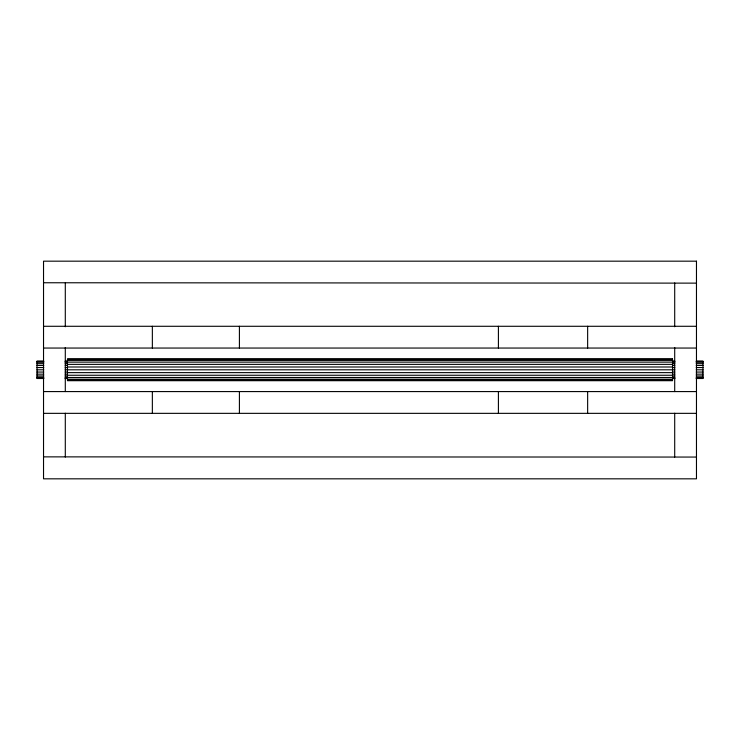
<?xml version="1.0" encoding="UTF-8"?>
<svg xmlns="http://www.w3.org/2000/svg" width="740" height="740" viewBox="0 0 740 740"><rect width="100%" height="100%" fill="white"/><g stroke="black" fill="none" stroke-linecap="round" stroke-linejoin="round"><path stroke-width="1.11" d="M43.531 282.754L696.47 283.133M43.531 326.285L696.47 326.285M43.531 348.05L696.47 348.05M67.469 359.298L672.53 359.298M67.469 360.389L672.53 360.389M43.771 361.12L37 361.12L37 378.501L43.771 378.501M65.213 361.12L67.469 361.12M672.53 361.12L674.788 361.12M696.229 361.12L703 361.12L703 378.501L696.229 378.501M37 361.416L43.771 361.416M65.213 361.416L67.469 361.416M672.53 361.416L674.788 361.416M696.229 361.416L703 361.416M67.469 362.119L672.53 362.119M37 362.286L43.771 362.286M65.213 362.286L67.469 362.286M672.53 362.286L674.788 362.286M696.229 362.286L703 362.286M37 363.664L43.771 363.664M65.213 363.664L67.469 363.664M672.53 363.664L674.788 363.664M696.229 363.664L703 363.664M67.469 364.367L672.53 364.367M37 365.468L43.771 365.468M65.213 365.468L67.469 365.468M672.53 365.468L674.788 365.468M696.229 365.468L703 365.468M67.469 366.994L672.53 366.994M37 367.558L43.771 367.558M65.213 367.558L67.469 367.558M672.53 367.558L674.788 367.558M696.229 367.558L703 367.558M37 369.806L43.771 369.806M65.213 369.806L674.788 369.806M696.229 369.806L703 369.806M37 372.054L43.771 372.054M65.213 372.054L67.469 372.054M672.53 372.054L674.788 372.054M696.229 372.054L703 372.054M67.469 372.627L672.53 372.627M37 374.153L43.771 374.153M65.213 374.153L67.469 374.153M672.53 374.153L674.788 374.153M696.229 374.153L703 374.153M67.469 375.254L672.53 375.254M37 375.957L43.771 375.957M65.213 375.957L67.469 375.957M672.53 375.957L674.788 375.957M696.229 375.957L703 375.957M37 377.335L43.771 377.335M65.213 377.335L67.469 377.335M672.53 377.335L674.788 377.335M696.229 377.335L703 377.335M67.469 377.502L672.53 377.502M37 378.205L43.771 378.205M65.213 378.205L67.469 378.205M672.53 378.205L674.788 378.205M696.229 378.205L703 378.205M65.213 378.501L67.469 378.501M672.53 378.501L674.788 378.501M67.469 379.232L672.53 379.232M67.469 380.323L672.53 380.323M43.531 391.58L696.47 391.58M43.531 413.346L696.47 413.346M43.531 456.867L696.47 457.061M674.704 282.939L674.704 326.756M674.704 347.513L674.704 391.58M674.704 413.244L674.704 457.061M587.643 326.285L587.643 348.05M587.643 391.58L587.643 413.346M498.409 326.285L498.409 348.05M498.409 391.58L498.409 413.346M239.409 326.285L239.409 348.05M239.409 391.58L239.409 413.346M152.357 326.285L152.357 348.05M152.357 391.58L152.357 413.346M65.296 282.939L65.296 326.756M65.296 347.513L65.296 391.58M65.296 413.244L65.296 457.061M696.47 261.174L43.531 261.174L43.531 478.826L696.47 478.826L696.47 261.174M672.53 358.928L67.469 358.928L67.469 380.693L672.53 380.693L672.53 358.928"/></g></svg>
